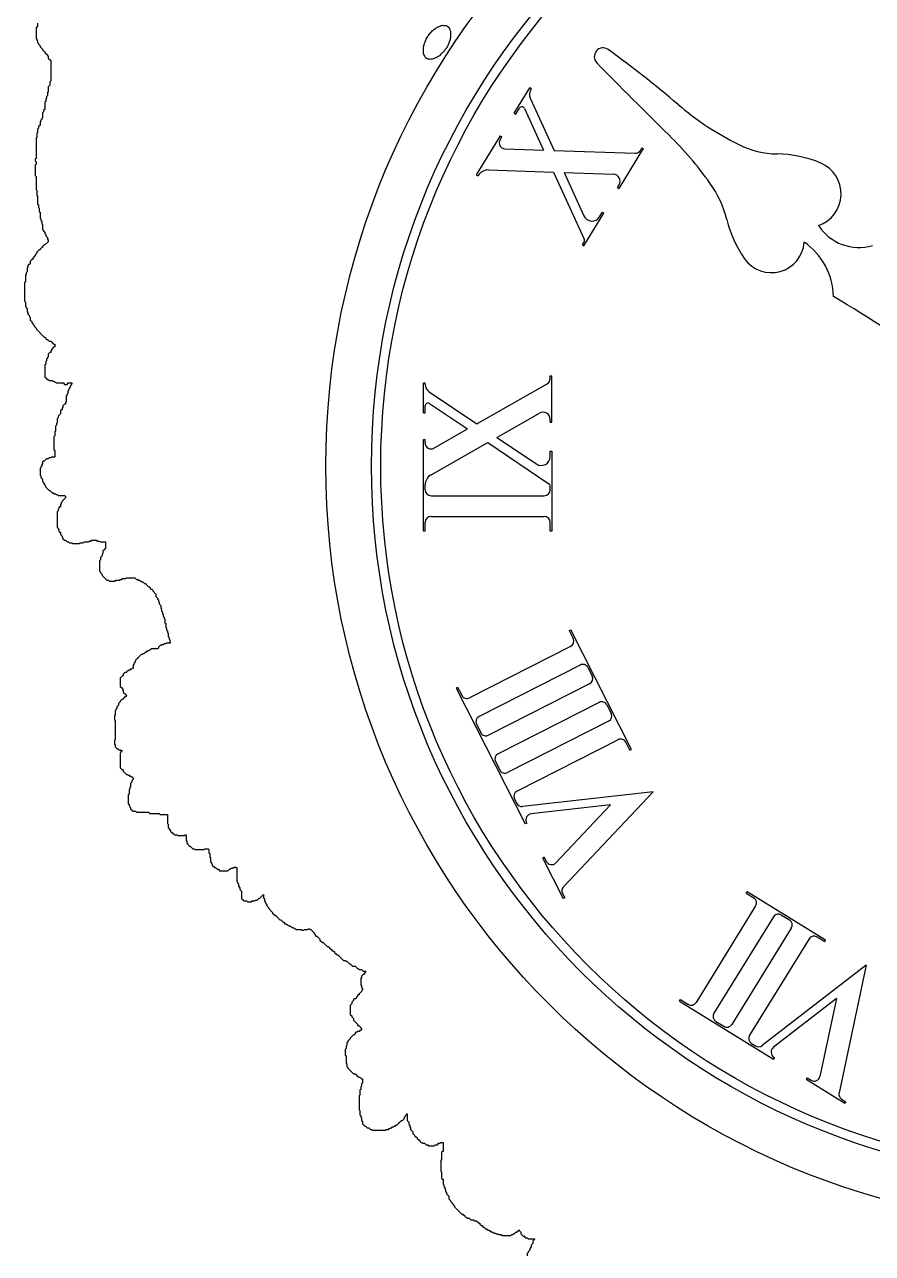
# Model space of a CAD drawing. Header units: millimetres. Extents: x 4238 to 14021, y -44 to 5418.
# Drawn here: x 4315 to 4678, y 4170 to 4697 of the extents above; entities that cross this region are included whole.
import ezdxf

# ---------------------------------------------------------------- set-up
doc = ezdxf.new("R2010")
doc.units = ezdxf.units.MM
doc.layers.add('cad-block.com', color=250, linetype='Continuous')

# ---------------------------------------------------------------- blocks, each defined once
blk = doc.blocks.new('street clock_side_cad-block.com')
at = {"color": 0}
for p, q in [((-246.71, 3539.08), (-240.03, 3549.96)), ((-239.38, 3549.56), (-240.03, 3549.96)), ((-239.64, 3549.15), (-239.38, 3549.56)), ((-239.86, 3545.59), (-229.63, 3523.16)), ((-246.71, 3539.08), (-246.06, 3538.69)), ((-246.06, 3538.69), (-244.48, 3541.27)), ((-242.28, 3541.13), (-234.15, 3523.31)), ((-262.95, 3512.63), (-252.63, 3529.45)), ((-252.8, 3527.72), (-251.98, 3529.05)), ((-252.63, 3529.45), (-251.98, 3529.05)), ((-250.73, 3523.87), (-234.15, 3523.31)), ((-229.63, 3523.16), (-194.87, 3521.98)), ((-201.77, 3506.85), (-191.97, 3522.81)), ((-192.63, 3523.19), (-191.98, 3524.24)), ((-192.63, 3523.19), (-192.62, 3523.2)), ((-191.98, 3524.24), (-191.34, 3523.84)), ((-191.97, 3522.81), (-191.34, 3523.84)), ((-262.95, 3512.63), (-262.31, 3512.23)), ((-262.31, 3512.23), (-262.22, 3512.37)), ((-257.74, 3514.77), (-229.83, 3513.83)), ((-229.83, 3513.83), (-216.7, 3485.04)), ((-225.31, 3513.68), (-204.22, 3512.97)), ((-225.31, 3513.68), (-216.83, 3495.07)), ((-202.41, 3507.25), (-201.74, 3508.35)), ((-202.41, 3507.25), (-201.77, 3506.85)), ((-216.86, 3482.27), (-208.27, 3496.26)), ((-210.14, 3494.66), (-208.92, 3496.65)), ((-208.92, 3496.65), (-208.27, 3496.26)), ((-217.51, 3482.67), (-216.77, 3483.87)), ((-217.51, 3482.67), (-216.86, 3482.27)), ((-231.31, 3425.28), (-231.31, 3426.52)), ((-231.31, 3426.52), (-230.55, 3426.52)), ((-230.55, 3425.3), (-230.55, 3426.52)), ((-285.71, 3410.53), (-285.71, 3423.29)), ((-284.95, 3423.29), (-285.71, 3423.29)), ((-284.95, 3422.8), (-284.95, 3423.29)), ((-262.82, 3405.89), (-232.59, 3423.09)), ((-231.31, 3425.28), (-231.31, 3425.3)), ((-230.55, 3406.58), (-230.55, 3425.3)), ((-283.28, 3419.66), (-262.82, 3405.89)), ((-284.95, 3410.53), (-284.95, 3413.56)), ((-283.01, 3414.6), (-266.75, 3403.66)), ((-285.71, 3410.53), (-284.95, 3410.53)), ((-254.18, 3400.08), (-235.84, 3410.51)), ((-231.31, 3406.58), (-231.31, 3407.87)), ((-231.31, 3406.58), (-230.55, 3406.58)), ((-281.17, 3395.46), (-266.75, 3403.66)), ((-254.18, 3400.08), (-237.22, 3388.66)), ((-285.71, 3359.78), (-285.71, 3399.22)), ((-285.71, 3399.22), (-284.95, 3399.22)), ((-284.95, 3397.66), (-284.95, 3399.22)), ((-282.4, 3384.04), (-258.11, 3397.85)), ((-258.11, 3397.85), (-231.86, 3380.18)), ((-231.31, 3391.81), (-231.31, 3394.14)), ((-231.31, 3394.14), (-230.55, 3394.14)), ((-230.55, 3394.14), (-230.55, 3359.78)), ((-284.95, 3379.48), (-284.95, 3379.64)), ((-284.95, 3377.58), (-284.95, 3379.48)), ((-231.31, 3377.58), (-231.31, 3379.14)), ((-282.42, 3375.05), (-233.84, 3375.05)), ((-284.95, 3359.78), (-284.95, 3363.58)), ((-282.42, 3366.11), (-233.84, 3366.11)), ((-231.31, 3359.78), (-231.31, 3363.58)), ((-284.95, 3359.78), (-285.71, 3359.78)), ((-230.55, 3359.78), (-231.31, 3359.78)), ((-223.17, 3317.17), (-222.5, 3317.52)), ((-223.17, 3317.17), (-221.45, 3313.79)), ((-196.4, 3266.22), (-222.5, 3317.52)), ((-222.56, 3310.39), (-265.86, 3288.35)), ((-218.5, 3302.41), (-261.81, 3280.38)), ((-215.1, 3301.3), (-213.3, 3297.77)), ((-271.66, 3292.5), (-270.99, 3292.85)), ((-271.66, 3292.5), (-242.05, 3234.3)), ((-270.99, 3292.85), (-269.27, 3289.46)), ((-214.41, 3294.37), (-257.72, 3272.34)), ((-210.35, 3286.39), (-253.66, 3264.36)), ((-206.95, 3285.28), (-205.15, 3281.75)), ((-262.91, 3276.98), (-261.12, 3273.44)), ((-206.26, 3278.35), (-249.57, 3256.32)), ((-202.2, 3270.37), (-245.51, 3248.34)), ((-197.08, 3265.88), (-198.8, 3269.26)), ((-197.08, 3265.88), (-196.4, 3266.22)), ((-254.77, 3260.96), (-252.97, 3257.42)), ((-187.11, 3247.96), (-243.15, 3241.73)), ((-187.11, 3247.96), (-225.58, 3207.29)), ((-246.62, 3244.94), (-245.68, 3243.1)), ((-205.4, 3242.39), (-239.42, 3238.61)), ((-205.4, 3242.39), (-228.89, 3217.56)), ((-241.38, 3234.64), (-242.05, 3234.3)), ((-241.47, 3234.82), (-241.38, 3234.64)), ((-233.91, 3219.97), (-234.59, 3219.63)), ((-234.59, 3219.63), (-225.73, 3202.22)), ((-233.91, 3219.97), (-232.99, 3218.15)), ((-147.24, 3204.52), (-146.84, 3205.17)), ((-113.16, 3184.38), (-146.84, 3205.17)), ((-226, 3204.41), (-225.06, 3202.56)), ((-225.06, 3202.56), (-225.73, 3202.22)), ((-147.24, 3204.52), (-144, 3202.53)), ((-143.18, 3199.05), (-168.7, 3157.7)), ((-132.09, 3195.17), (-128.71, 3193.08)), ((-135.57, 3194.35), (-161.09, 3153)), ((-127.89, 3189.6), (-153.41, 3148.26)), ((-120.27, 3184.9), (-145.8, 3143.56)), ((-113.56, 3183.73), (-116.79, 3185.73)), ((-113.56, 3183.73), (-113.16, 3184.38)), ((-95.72, 3173.61), (-140.34, 3139.14)), ((-95.72, 3173.61), (-107.42, 3118.87)), ((-175.82, 3158.23), (-175.42, 3158.87)), ((-175.82, 3158.23), (-135.54, 3133.37)), ((-175.42, 3158.87), (-172.19, 3156.88)), ((-108.45, 3159.34), (-135.53, 3138.42)), ((-108.45, 3159.34), (-115.59, 3125.91)), ((-160.27, 3149.52), (-156.89, 3147.44)), ((-144.97, 3140.08), (-143.22, 3138.99)), ((-135.14, 3134.01), (-135.54, 3133.37)), ((-135.31, 3134.11), (-135.14, 3134.01)), ((-121.13, 3125.36), (-121.53, 3124.72)), ((-121.53, 3124.72), (-104.91, 3114.46)), ((-121.13, 3125.36), (-119.4, 3124.29)), ((-106.28, 3116.19), (-104.51, 3115.1)), ((-104.51, 3115.1), (-104.91, 3114.46))]:
    blk.add_line(p, q, dxfattribs=at)
blk.add_lwpolyline([(-451.15, 3577.81), (-451.15, 3576.41), (-451.85, 3575.71), (-451.85, 3571.16), (-451.5, 3570.81), (-451.5, 3570.46), (-451.15, 3570.11), (-451.15, 3569.41), (-450.8, 3569.06), (-450.8, 3568.71), (-450.1, 3568.01), (-450.1, 3567.66), (-449.05, 3566.61), (-449.05, 3566.26), (-448.35, 3565.56), (-448, 3565.56), (-448, 3565.21), (-446.95, 3564.16), (-446.95, 3563.81), (-446.6, 3563.46), (-446.6, 3562.76), (-445.55, 3561.71), (-445.55, 3552.96), (-445.9, 3552.61), (-445.9, 3551.21), (-446.6, 3550.51), (-446.6, 3548.41), (-446.95, 3548.06), (-446.95, 3546.66), (-447.3, 3546.31), (-447.3, 3545.61), (-447.65, 3545.26), (-447.65, 3544.21), (-448, 3543.86), (-448, 3540.71), (-448.35, 3540.71), (-448.7, 3540.36), (-448.7, 3539.66), (-449.05, 3539.31), (-449.05, 3537.21), (-449.4, 3536.86), (-449.4, 3536.51), (-449.75, 3536.16), (-449.75, 3535.81), (-450.1, 3535.46), (-450.1, 3534.06), (-450.8, 3533.36), (-450.8, 3532.66), (-451.15, 3532.31), (-451.15, 3530.91), (-451.5, 3530.56), (-451.5, 3528.81), (-451.85, 3528.46), (-451.85, 3519.71), (-452.2, 3519.36), (-452.2, 3518.66), (-451.85, 3518.31), (-451.85, 3517.26), (-452.2, 3516.91), (-452.2, 3512.36), (-451.85, 3512.01), (-451.85, 3506.41), (-451.5, 3506.06), (-451.5, 3503.96), (-451.15, 3503.61), (-451.15, 3500.11), (-450.8, 3499.76), (-450.8, 3498.71), (-450.45, 3498.36), (-450.45, 3496.96), (-450.1, 3496.61), (-450.1, 3494.16), (-449.75, 3493.81), (-449.75, 3493.11), (-449.4, 3492.76), (-449.4, 3491.71), (-449.05, 3491.36), (-449.05, 3489.26), (-448.7, 3488.91), (-448.7, 3488.56), (-448.35, 3488.21), (-448, 3488.21), (-448, 3487.51), (-447.65, 3487.16), (-447.65, 3486.46), (-446.95, 3485.76), (-446.95, 3485.06), (-446.6, 3484.71), (-446.6, 3484.01), (-448, 3482.61), (-448.35, 3482.61), (-449.05, 3481.91), (-449.05, 3481.56), (-449.4, 3481.56), (-450.1, 3480.86), (-450.1, 3480.51), (-450.45, 3480.51), (-451.5, 3479.46), (-451.5, 3479.11), (-452.2, 3478.41), (-452.2, 3478.06), (-453.25, 3477.01), (-453.25, 3476.31), (-453.6, 3476.31), (-454.3, 3475.61), (-454.3, 3474.56), (-454.65, 3474.21), (-455, 3474.21), (-455.35, 3473.86), (-455.35, 3473.16), (-455.7, 3472.81), (-455.7, 3471.06), (-456.05, 3470.71), (-456.05, 3470.01), (-456.4, 3469.66), (-456.4, 3466.86), (-456.75, 3466.51), (-456.75, 3458.46), (-456.4, 3458.11), (-456.4, 3456.36), (-456.05, 3456.01), (-456.05, 3455.66), (-455.7, 3455.31), (-455.7, 3453.91), (-455.35, 3453.56), (-455.35, 3452.86), (-454.65, 3452.16), (-454.65, 3451.81), (-454.3, 3451.46), (-454.3, 3450.41), (-453.6, 3449.71), (-453.6, 3449.36), (-453.25, 3449.01), (-453.25, 3448.66), (-452.55, 3447.96), (-452.55, 3447.61), (-451.85, 3446.91), (-451.85, 3446.56), (-448.35, 3443.06), (-448, 3443.06), (-447.65, 3442.71), (-447.65, 3442.36), (-447.3, 3442.01), (-446.95, 3442.01), (-446.25, 3441.31), (-445.55, 3441.31), (-444.5, 3440.26), (-444.15, 3440.26), (-443.8, 3439.91), (-443.45, 3439.91), (-443.8, 3439.56), (-443.8, 3438.86), (-444.15, 3438.86), (-445.2, 3437.81), (-445.2, 3437.46), (-445.55, 3437.11), (-445.55, 3436.41), (-445.9, 3436.41), (-446.6, 3435.71), (-446.6, 3434.66), (-446.95, 3434.31), (-446.95, 3433.96), (-447.3, 3433.61), (-447.3, 3432.91), (-447.65, 3432.56), (-447.65, 3431.51), (-448, 3431.16), (-448, 3425.91), (-447.65, 3425.56), (-447.3, 3425.56), (-447.3, 3425.21), (-446.95, 3424.86), (-446.6, 3424.86), (-446.25, 3424.51), (-444.85, 3424.51), (-444.5, 3424.16), (-444.15, 3424.16), (-443.8, 3423.81), (-443.45, 3423.81), (-443.1, 3423.46), (-439.95, 3423.46), (-439.95, 3423.11), (-439.6, 3422.76), (-438.55, 3422.76), (-438.2, 3423.11), (-438.2, 3423.46), (-436.45, 3423.46), (-436.45, 3423.11), (-436.8, 3422.76), (-436.8, 3422.41), (-437.15, 3422.06), (-437.15, 3421.71), (-437.5, 3421.36), (-437.5, 3421.01), (-437.85, 3420.66), (-437.85, 3420.31), (-438.2, 3419.96), (-438.2, 3418.91), (-438.55, 3418.56), (-438.55, 3418.21), (-438.9, 3417.86), (-438.9, 3415.41), (-439.25, 3415.06), (-439.25, 3414.36), (-439.6, 3414.36), (-440.3, 3413.66), (-440.3, 3412.96), (-440.65, 3412.61), (-440.65, 3411.91), (-441, 3411.91), (-441.35, 3411.56), (-441.35, 3410.16), (-442.4, 3409.11), (-442.4, 3408.41), (-442.75, 3408.06), (-442.75, 3406.31), (-443.1, 3405.96), (-443.1, 3405.26), (-443.45, 3404.91), (-443.45, 3402.81), (-443.8, 3402.46), (-443.8, 3400.71), (-444.15, 3400.36), (-444.15, 3394.76), (-443.8, 3394.41), (-443.8, 3391.61), (-445.2, 3391.61), (-445.55, 3391.26), (-446.25, 3391.26), (-446.6, 3390.91), (-447.3, 3390.91), (-448.35, 3389.86), (-448.7, 3389.86), (-449.05, 3389.51), (-449.05, 3388.81), (-449.4, 3388.46), (-449.4, 3387.76), (-449.75, 3387.41), (-449.75, 3387.06), (-450.1, 3386.71), (-450.1, 3383.91), (-449.75, 3383.56), (-449.75, 3382.86), (-449.05, 3382.16), (-449.05, 3381.11), (-448.7, 3380.76), (-448.7, 3380.41), (-448, 3379.71), (-448, 3379.36), (-447.65, 3379.01), (-447.65, 3378.66), (-446.25, 3377.26), (-445.9, 3377.26), (-444.85, 3376.21), (-444.5, 3376.21), (-444.15, 3375.86), (-443.45, 3375.86), (-443.1, 3375.51), (-442.75, 3375.51), (-442.4, 3375.16), (-439.6, 3375.16), (-439.25, 3374.81), (-439.25, 3374.11), (-440.65, 3372.71), (-440.65, 3372.36), (-441, 3372.01), (-441, 3371.66), (-441.35, 3371.31), (-441.35, 3370.26), (-441.7, 3370.26), (-442.05, 3369.91), (-442.05, 3369.56), (-442.4, 3369.21), (-442.4, 3368.51), (-442.75, 3368.16), (-442.75, 3361.51), (-442.4, 3361.16), (-442.4, 3360.81), (-442.05, 3360.46), (-442.05, 3359.76), (-441.7, 3359.41), (-441.35, 3359.41), (-441.35, 3358.36), (-440.65, 3357.66), (-440.65, 3357.31), (-440.3, 3356.96), (-440.3, 3356.61), (-439.6, 3355.91), (-439.25, 3355.91), (-438.55, 3355.21), (-437.85, 3355.21), (-437.5, 3354.86), (-436.45, 3354.86), (-436.1, 3354.51), (-433.3, 3354.51), (-432.95, 3354.86), (-431.55, 3354.86), (-431.2, 3355.21), (-429.45, 3355.21), (-429.1, 3355.56), (-428.4, 3355.56), (-428.05, 3355.91), (-425.95, 3355.91), (-425.6, 3355.56), (-424.55, 3355.56), (-424.2, 3355.21), (-422.1, 3355.21), (-422.1, 3352.41), (-422.45, 3352.06), (-422.45, 3351.71), (-422.8, 3351.71), (-423.15, 3351.36), (-423.15, 3350.31), (-423.5, 3349.96), (-423.5, 3349.26), (-424.2, 3348.56), (-424.2, 3347.51), (-424.55, 3347.16), (-424.55, 3342.61), (-424.2, 3342.26), (-424.2, 3341.91), (-423.5, 3341.21), (-423.5, 3340.86), (-421.4, 3338.76), (-420.7, 3338.76), (-420.35, 3338.41), (-417.9, 3338.41), (-417.55, 3338.76), (-416.15, 3338.76), (-415.8, 3339.11), (-415.1, 3339.11), (-414.75, 3339.46), (-413.35, 3339.46), (-413, 3339.81), (-409.5, 3339.81), (-408.8, 3339.11), (-408.1, 3339.11), (-407.75, 3338.76), (-407.4, 3338.76), (-407.05, 3338.41), (-406.7, 3338.41), (-406.35, 3338.06), (-406, 3338.06), (-405.3, 3337.36), (-404.95, 3337.36), (-403.55, 3335.96), (-403.2, 3335.96), (-402.85, 3335.61), (-402.85, 3335.26), (-402.5, 3334.91), (-402.15, 3334.91), (-401.8, 3334.56), (-401.8, 3334.21), (-400.4, 3332.81), (-400.4, 3331.76), (-399.7, 3331.06), (-399.7, 3330.71), (-399.35, 3330.36), (-399.35, 3329.66), (-399, 3329.31), (-399, 3328.61), (-398.3, 3327.91), (-398.3, 3326.86), (-397.95, 3326.51), (-397.95, 3325.46), (-397.6, 3325.11), (-397.6, 3324.41), (-397.25, 3324.06), (-397.25, 3323.36), (-396.9, 3323.01), (-396.9, 3322.31), (-396.55, 3321.96), (-396.55, 3320.56), (-396.2, 3320.21), (-396.2, 3318.46), (-395.85, 3318.11), (-395.85, 3317.41), (-395.5, 3317.06), (-395.5, 3316.36), (-395.15, 3316.01), (-395.15, 3314.61), (-394.8, 3314.26), (-394.8, 3313.56), (-394.45, 3313.21), (-394.45, 3312.16), (-394.1, 3311.81), (-395.85, 3311.81), (-396.2, 3311.46), (-396.9, 3311.46), (-397.25, 3311.11), (-397.95, 3311.11), (-398.3, 3310.76), (-398.65, 3310.76), (-399.35, 3310.06), (-399.35, 3309.71), (-399.7, 3309.36), (-402.5, 3309.36), (-403.2, 3308.66), (-403.55, 3308.66), (-403.9, 3308.31), (-404.25, 3308.31), (-404.6, 3307.96), (-404.95, 3307.96), (-405.65, 3307.26), (-406, 3307.26), (-406.35, 3306.91), (-406.7, 3306.91), (-408.1, 3305.51), (-408.1, 3305.16), (-408.45, 3305.16), (-409.15, 3304.46), (-409.15, 3304.11), (-409.5, 3303.76), (-409.5, 3303.41), (-409.85, 3303.06), (-409.85, 3302.71), (-410.2, 3302.36), (-410.2, 3300.96), (-410.55, 3300.96), (-410.9, 3300.61), (-411.25, 3300.61), (-411.6, 3300.26), (-411.95, 3300.26), (-412.3, 3299.91), (-412.65, 3299.91), (-413, 3299.56), (-413, 3299.21), (-413.7, 3299.21), (-414.4, 3298.51), (-414.4, 3297.81), (-414.75, 3297.81), (-415.8, 3296.76), (-415.8, 3293.26), (-415.1, 3292.56), (-414.75, 3292.56), (-414.75, 3291.86), (-414.4, 3291.51), (-414.4, 3290.81), (-413.35, 3289.76), (-413.35, 3289.41), (-413, 3289.06), (-413.35, 3288.71), (-413.7, 3288.71), (-414.75, 3287.66), (-415.1, 3287.66), (-415.8, 3286.96), (-415.8, 3286.61), (-416.5, 3285.91), (-416.5, 3285.21), (-417.2, 3284.51), (-417.2, 3283.81), (-417.55, 3283.46), (-417.55, 3283.11), (-417.9, 3282.76), (-417.9, 3281.01), (-418.25, 3280.66), (-418.25, 3278.91), (-417.9, 3278.56), (-417.9, 3270.51), (-418.25, 3270.16), (-418.25, 3268.41), (-417.9, 3268.06), (-417.9, 3267.36), (-417.2, 3266.66), (-416.85, 3266.66), (-416.15, 3265.96), (-415.8, 3265.96), (-415.45, 3265.61), (-414.75, 3265.61), (-415.1, 3265.61), (-415.45, 3265.26), (-415.45, 3264.91), (-415.8, 3264.56), (-415.8, 3258.26), (-415.1, 3257.56), (-414.75, 3257.56), (-414.4, 3257.21), (-414.4, 3256.86), (-413, 3255.46), (-412.65, 3255.46), (-412.3, 3255.11), (-411.95, 3255.11), (-411.6, 3254.76), (-411.25, 3254.76), (-410.9, 3254.41), (-410.55, 3254.41), (-410.2, 3254.06), (-410.2, 3253.36), (-410.55, 3253.01), (-410.55, 3252.66), (-410.9, 3252.31), (-410.9, 3251.96), (-411.25, 3251.61), (-411.25, 3250.21), (-411.6, 3249.86), (-411.6, 3249.16), (-411.95, 3248.81), (-411.95, 3247.06), (-412.3, 3246.71), (-412.3, 3242.86), (-411.95, 3242.51), (-411.95, 3242.16), (-411.6, 3241.81), (-411.6, 3241.46), (-411.25, 3241.11), (-411.25, 3240.76), (-410.2, 3239.71), (-409.15, 3239.71), (-408.8, 3239.36), (-403.55, 3239.36), (-402.85, 3238.66), (-399, 3238.66), (-398.65, 3238.31), (-395.5, 3238.31), (-395.5, 3234.46), (-395.15, 3234.11), (-395.15, 3232.71), (-394.8, 3232.36), (-394.8, 3232.01), (-394.1, 3231.31), (-394.1, 3230.96), (-393.75, 3230.61), (-393.4, 3230.61), (-392.35, 3229.56), (-391.3, 3229.56), (-390.95, 3229.21), (-388.15, 3229.21), (-387.8, 3229.56), (-387.45, 3229.56), (-387.45, 3227.11), (-387.1, 3226.76), (-387.1, 3226.06), (-386.75, 3225.71), (-386.75, 3225.36), (-386.05, 3224.66), (-385.7, 3224.66), (-384.65, 3223.61), (-383.95, 3223.61), (-383.6, 3223.26), (-379.75, 3223.26), (-379.4, 3223.61), (-378, 3223.61), (-377.65, 3223.26), (-377.65, 3221.86), (-377.3, 3221.51), (-377.3, 3220.11), (-376.95, 3219.76), (-376.95, 3218.01), (-376.6, 3217.66), (-376.6, 3217.31), (-376.25, 3216.96), (-376.25, 3216.61), (-375.2, 3215.56), (-374.85, 3215.56), (-374.15, 3214.86), (-373.45, 3214.86), (-373.45, 3214.51), (-373.1, 3214.16), (-369.6, 3214.16), (-368.9, 3214.86), (-368.55, 3214.86), (-368.2, 3215.21), (-367.5, 3215.21), (-367.15, 3215.56), (-366.8, 3215.56), (-366.45, 3215.91), (-366.1, 3215.56), (-365.75, 3215.56), (-365.75, 3209.61), (-365.4, 3209.26), (-365.4, 3208.91), (-365.05, 3208.56), (-365.05, 3207.51), (-364.35, 3206.81), (-364.35, 3206.11), (-363.65, 3205.41), (-363.65, 3202.26), (-362.6, 3201.21), (-361.55, 3201.21), (-361.2, 3200.86), (-359.45, 3200.86), (-359.1, 3201.21), (-358.05, 3201.21), (-357.7, 3201.56), (-357, 3201.56), (-356.3, 3202.26), (-355.95, 3202.26), (-354.2, 3204.01), (-354.2, 3202.61), (-353.85, 3202.26), (-353.85, 3201.21), (-353.5, 3200.86), (-353.5, 3200.51), (-353.15, 3200.16), (-353.15, 3199.81), (-352.8, 3199.46), (-352.8, 3199.11), (-352.1, 3198.41), (-352.1, 3198.06), (-350.35, 3196.31), (-350.35, 3195.96), (-349.3, 3194.91), (-348.95, 3194.91), (-347.2, 3193.16), (-346.85, 3193.16), (-345.8, 3192.11), (-345.45, 3192.11), (-345.45, 3191.76), (-345.1, 3191.41), (-344.75, 3191.41), (-344.4, 3191.06), (-344.05, 3191.06), (-343.7, 3190.71), (-343.35, 3190.71), (-343, 3190.36), (-342.65, 3190.36), (-342.3, 3190.01), (-341.95, 3190.01), (-341.6, 3189.66), (-341.25, 3189.66), (-340.9, 3189.31), (-340.55, 3189.31), (-340.2, 3188.96), (-338.1, 3188.96), (-337.75, 3188.61), (-337.05, 3188.61), (-336.7, 3188.96), (-335.3, 3188.96), (-334.95, 3189.31), (-334.6, 3189.31), (-334.25, 3188.96), (-333.9, 3188.96), (-332.5, 3187.56), (-332.5, 3187.21), (-332.15, 3186.86), (-332.15, 3186.51), (-331.8, 3186.16), (-331.45, 3186.16), (-330.05, 3184.76), (-330.05, 3184.41), (-329, 3183.36), (-328.65, 3183.36), (-326.9, 3181.61), (-326.55, 3181.61), (-325.5, 3180.56), (-325.15, 3180.56), (-325.15, 3180.21), (-324.8, 3179.86), (-324.45, 3179.86), (-324.1, 3179.51), (-323.75, 3179.51), (-323.75, 3179.16), (-322.7, 3178.11), (-322.35, 3178.11), (-319.9, 3175.66), (-319.2, 3175.66), (-318.85, 3175.31), (-318.5, 3175.31), (-317.45, 3174.26), (-317.1, 3174.26), (-316.05, 3173.21), (-315, 3173.21), (-313.95, 3172.16), (-313.6, 3172.16), (-313.25, 3171.81), (-312.2, 3171.81), (-311.5, 3171.11), (-310.45, 3171.11), (-310.45, 3170.76), (-311.15, 3170.06), (-311.15, 3169.71), (-311.5, 3169.71), (-312.2, 3169.01), (-312.2, 3168.31), (-312.55, 3167.96), (-312.55, 3165.16), (-312.2, 3164.81), (-312.2, 3164.11), (-311.85, 3163.76), (-311.85, 3163.06), (-312.2, 3162.71), (-312.2, 3162.36), (-313.25, 3161.31), (-313.25, 3160.96), (-313.6, 3160.96), (-314.3, 3160.26), (-314.3, 3159.91), (-314.65, 3159.56), (-314.65, 3159.21), (-315.35, 3159.21), (-315.7, 3158.86), (-315.7, 3158.51), (-316.4, 3157.81), (-316.4, 3157.11), (-317.1, 3156.41), (-317.1, 3152.56), (-316.4, 3151.86), (-316.4, 3151.51), (-315.7, 3150.81), (-315.7, 3150.11), (-313.95, 3148.36), (-313.95, 3148.01), (-313.6, 3147.66), (-313.25, 3147.66), (-312.55, 3146.96), (-312.55, 3146.61), (-312.2, 3146.26), (-312.2, 3145.91), (-312.55, 3145.56), (-312.9, 3145.56), (-313.25, 3145.21), (-313.95, 3145.21), (-314.3, 3144.86), (-314.65, 3144.86), (-315, 3144.51), (-315, 3144.16), (-315.35, 3143.81), (-315.7, 3143.81), (-317.1, 3142.41), (-317.1, 3142.06), (-318.15, 3141.01), (-318.15, 3140.66), (-318.5, 3140.31), (-318.5, 3139.26), (-318.85, 3138.91), (-318.85, 3137.86), (-319.2, 3137.51), (-319.2, 3135.06), (-318.85, 3134.71), (-318.85, 3131.56), (-318.5, 3131.21), (-318.5, 3130.16), (-318.15, 3129.81), (-318.15, 3129.46), (-315.7, 3127.01), (-315, 3127.01), (-313.95, 3125.96), (-313.6, 3125.96), (-313.25, 3125.61), (-312.9, 3125.61), (-312.2, 3124.91), (-311.85, 3124.91), (-311.85, 3123.16), (-312.2, 3122.81), (-312.2, 3121.76), (-312.55, 3121.41), (-312.55, 3120.36), (-312.9, 3120.01), (-312.9, 3117.91), (-313.25, 3117.56), (-313.25, 3111.61), (-312.9, 3111.26), (-312.9, 3109.51), (-312.55, 3109.16), (-312.55, 3108.46), (-312.2, 3108.11), (-312.2, 3107.06), (-311.85, 3106.71), (-311.85, 3105.66), (-310.8, 3104.61), (-310.45, 3104.61), (-309.75, 3103.91), (-309.05, 3103.91), (-308.35, 3103.21), (-308, 3103.21), (-307.65, 3102.86), (-302.05, 3102.86), (-301.7, 3103.21), (-300.65, 3103.21), (-300.3, 3103.56), (-299.95, 3103.56), (-299.6, 3103.91), (-299.25, 3103.91), (-298.9, 3104.26), (-298.55, 3104.26), (-298.2, 3104.61), (-297.85, 3104.61), (-297.5, 3104.96), (-297.15, 3104.96), (-296.1, 3106.01), (-296.1, 3106.36), (-295.75, 3106.36), (-295.05, 3107.06), (-294.7, 3107.06), (-294, 3107.76), (-294, 3108.11), (-293.65, 3108.46), (-293.65, 3108.81), (-292.95, 3109.51), (-292.95, 3109.86), (-292.6, 3109.86), (-292.6, 3107.06), (-291.9, 3106.36), (-291.9, 3105.31), (-291.55, 3104.96), (-291.55, 3104.26), (-291.2, 3103.91), (-291.2, 3103.21), (-290.15, 3102.16), (-290.15, 3101.46), (-289.45, 3100.76), (-289.45, 3100.41), (-289.1, 3100.06), (-288.75, 3100.06), (-288.4, 3099.71), (-288.4, 3099.36), (-287.7, 3098.66), (-287.35, 3098.66), (-287.35, 3098.31), (-286.65, 3097.61), (-286.3, 3097.61), (-285.95, 3097.26), (-285.25, 3097.26), (-284.55, 3096.56), (-283.85, 3096.56), (-283.5, 3096.21), (-281.05, 3096.21), (-280.7, 3096.56), (-279.65, 3096.56), (-279.3, 3096.91), (-279.3, 3097.26), (-278.6, 3097.26), (-278.25, 3097.61), (-277.2, 3097.61), (-277.2, 3093.76), (-277.55, 3093.76), (-277.9, 3093.41), (-277.9, 3090.26), (-278.25, 3089.91), (-278.25, 3085.36), (-277.9, 3085.01), (-277.9, 3082.21), (-277.55, 3081.86), (-277.2, 3081.86), (-277.2, 3079.76), (-276.85, 3079.41), (-276.85, 3078.71), (-276.5, 3078.36), (-276.5, 3077.66), (-276.15, 3077.31), (-276.15, 3076.61), (-275.8, 3076.26), (-275.8, 3075.56), (-274.75, 3074.51), (-274.75, 3073.46), (-274.05, 3072.76), (-274.05, 3072.41), (-273.35, 3071.71), (-273.35, 3071.36), (-272.3, 3070.31), (-272.3, 3069.96), (-269.15, 3066.81), (-268.8, 3066.81), (-268.45, 3066.46), (-268.1, 3066.46), (-268.1, 3066.11), (-267.4, 3065.41), (-267.05, 3065.41), (-266.7, 3065.06), (-266, 3065.06), (-265.3, 3064.36), (-264.25, 3064.36), (-263.9, 3064.01), (-262.85, 3064.01), (-261.8, 3062.96), (-261.45, 3062.96), (-261.45, 3062.61), (-260.75, 3061.91), (-260.4, 3061.91), (-260.4, 3061.56), (-260.05, 3061.21), (-259.7, 3061.21), (-259, 3060.51), (-258.65, 3060.51), (-258.3, 3060.16), (-257.95, 3060.16), (-257.6, 3059.81), (-257.25, 3059.81), (-256.9, 3059.46), (-256.55, 3059.46), (-256.2, 3059.11), (-255.85, 3059.11), (-255.5, 3058.76), (-254.8, 3058.76), (-254.45, 3058.41), (-253.75, 3058.41), (-253.4, 3058.06), (-252.35, 3058.06), (-252, 3057.71), (-248.15, 3057.71), (-247.8, 3058.06), (-247.45, 3058.06), (-247.1, 3058.41), (-246.75, 3058.41), (-246.05, 3059.11), (-245.7, 3059.11), (-244.65, 3060.16), (-244.65, 3059.81), (-243.95, 3059.11), (-243.95, 3058.41), (-242.9, 3057.36), (-242.2, 3057.36), (-242.2, 3057.01), (-241.85, 3056.66), (-241.15, 3056.66), (-240.8, 3056.31), (-238, 3056.31), (-238, 3055.96), (-238.7, 3055.26), (-238.7, 3054.21), (-239.4, 3053.51), (-239.4, 3052.81), (-240.1, 3052.11), (-240.1, 3051.41), (-240.8, 3050.71), (-240.8, 3050.36), (-241.15, 3050.01), (-241.15, 3048.96)], dxfattribs=at)
blk.add_lwpolyline([(-451.15, 3577.81), (-451.15, 3576.41), (-451.85, 3575.71), (-451.85, 3571.16), (-451.5, 3570.81), (-451.5, 3570.46), (-451.15, 3570.11), (-451.15, 3569.41), (-450.8, 3569.06), (-450.8, 3568.71), (-450.1, 3568.01), (-450.1, 3567.66), (-449.05, 3566.61), (-449.05, 3566.26), (-448.35, 3565.56), (-448, 3565.56), (-448, 3565.21), (-446.95, 3564.16), (-446.95, 3563.81), (-446.6, 3563.46), (-446.6, 3562.76), (-445.55, 3561.71), (-445.55, 3552.96), (-445.9, 3552.61), (-445.9, 3551.21), (-446.6, 3550.51), (-446.6, 3548.41), (-446.95, 3548.06), (-446.95, 3546.66), (-447.3, 3546.31), (-447.3, 3545.61), (-447.65, 3545.26), (-447.65, 3544.21), (-448, 3543.86), (-448, 3540.71), (-448.35, 3540.71), (-448.7, 3540.36), (-448.7, 3539.66), (-449.05, 3539.31), (-449.05, 3537.21), (-449.4, 3536.86), (-449.4, 3536.51), (-449.75, 3536.16), (-449.75, 3535.81), (-450.1, 3535.46), (-450.1, 3534.06), (-450.8, 3533.36), (-450.8, 3532.66), (-451.15, 3532.31), (-451.15, 3530.91), (-451.5, 3530.56), (-451.5, 3528.81), (-451.85, 3528.46), (-451.85, 3519.71), (-452.2, 3519.36), (-452.2, 3518.66), (-451.85, 3518.31), (-451.85, 3517.26), (-452.2, 3516.91), (-452.2, 3512.36), (-451.85, 3512.01), (-451.85, 3506.41), (-451.5, 3506.06), (-451.5, 3503.96), (-451.15, 3503.61), (-451.15, 3500.11), (-450.8, 3499.76), (-450.8, 3498.71), (-450.45, 3498.36), (-450.45, 3496.96), (-450.1, 3496.61), (-450.1, 3494.16), (-449.75, 3493.81), (-449.75, 3493.11), (-449.4, 3492.76), (-449.4, 3491.71), (-449.05, 3491.36), (-449.05, 3489.26), (-448.7, 3488.91), (-448.7, 3488.56), (-448.35, 3488.21), (-448, 3488.21), (-448, 3487.51), (-447.65, 3487.16), (-447.65, 3486.46), (-446.95, 3485.76), (-446.95, 3485.06), (-446.6, 3484.71), (-446.6, 3484.01), (-448, 3482.61), (-448.35, 3482.61), (-449.05, 3481.91), (-449.05, 3481.56), (-449.4, 3481.56), (-450.1, 3480.86), (-450.1, 3480.51), (-450.45, 3480.51), (-451.5, 3479.46), (-451.5, 3479.11), (-452.2, 3478.41), (-452.2, 3478.06), (-453.25, 3477.01), (-453.25, 3476.31), (-453.6, 3476.31), (-454.3, 3475.61), (-454.3, 3474.56), (-454.65, 3474.21), (-455, 3474.21), (-455.35, 3473.86), (-455.35, 3473.16), (-455.7, 3472.81), (-455.7, 3471.06), (-456.05, 3470.71), (-456.05, 3470.01), (-456.4, 3469.66), (-456.4, 3466.86), (-456.75, 3466.51), (-456.75, 3458.46), (-456.4, 3458.11), (-456.4, 3456.36), (-456.05, 3456.01), (-456.05, 3455.66), (-455.7, 3455.31), (-455.7, 3453.91), (-455.35, 3453.56), (-455.35, 3452.86), (-454.65, 3452.16), (-454.65, 3451.81), (-454.3, 3451.46), (-454.3, 3450.41), (-453.6, 3449.71), (-453.6, 3449.36), (-453.25, 3449.01), (-453.25, 3448.66), (-452.55, 3447.96), (-452.55, 3447.61), (-451.85, 3446.91), (-451.85, 3446.56), (-448.35, 3443.06), (-448, 3443.06), (-447.65, 3442.71), (-447.65, 3442.36), (-447.3, 3442.01), (-446.95, 3442.01), (-446.25, 3441.31), (-445.55, 3441.31), (-444.5, 3440.26), (-444.15, 3440.26), (-443.8, 3439.91), (-443.45, 3439.91), (-443.8, 3439.56), (-443.8, 3438.86), (-444.15, 3438.86), (-445.2, 3437.81), (-445.2, 3437.46), (-445.55, 3437.11), (-445.55, 3436.41), (-445.9, 3436.41), (-446.6, 3435.71), (-446.6, 3434.66), (-446.95, 3434.31), (-446.95, 3433.96), (-447.3, 3433.61), (-447.3, 3432.91), (-447.65, 3432.56), (-447.65, 3431.51), (-448, 3431.16), (-448, 3425.91), (-447.65, 3425.56), (-447.3, 3425.56), (-447.3, 3425.21), (-446.95, 3424.86), (-446.6, 3424.86), (-446.25, 3424.51), (-444.85, 3424.51), (-444.5, 3424.16), (-444.15, 3424.16), (-443.8, 3423.81), (-443.45, 3423.81), (-443.1, 3423.46), (-439.95, 3423.46), (-439.95, 3423.11), (-439.6, 3422.76), (-438.55, 3422.76), (-438.2, 3423.11), (-438.2, 3423.46), (-436.45, 3423.46), (-436.45, 3423.11), (-436.8, 3422.76), (-436.8, 3422.41), (-437.15, 3422.06), (-437.15, 3421.71), (-437.5, 3421.36), (-437.5, 3421.01), (-437.85, 3420.66), (-437.85, 3420.31), (-438.2, 3419.96), (-438.2, 3418.91), (-438.55, 3418.56), (-438.55, 3418.21), (-438.9, 3417.86), (-438.9, 3415.41), (-439.25, 3415.06), (-439.25, 3414.36), (-439.6, 3414.36), (-440.3, 3413.66), (-440.3, 3412.96), (-440.65, 3412.61), (-440.65, 3411.91), (-441, 3411.91), (-441.35, 3411.56), (-441.35, 3410.16), (-442.4, 3409.11), (-442.4, 3408.41), (-442.75, 3408.06), (-442.75, 3406.31), (-443.1, 3405.96), (-443.1, 3405.26), (-443.45, 3404.91), (-443.45, 3402.81), (-443.8, 3402.46), (-443.8, 3400.71), (-444.15, 3400.36), (-444.15, 3394.76), (-443.8, 3394.41), (-443.8, 3391.61), (-445.2, 3391.61), (-445.55, 3391.26), (-446.25, 3391.26), (-446.6, 3390.91), (-447.3, 3390.91), (-448.35, 3389.86), (-448.7, 3389.86), (-449.05, 3389.51), (-449.05, 3388.81), (-449.4, 3388.46), (-449.4, 3387.76), (-449.75, 3387.41), (-449.75, 3387.06), (-450.1, 3386.71), (-450.1, 3383.91), (-449.75, 3383.56), (-449.75, 3382.86), (-449.05, 3382.16), (-449.05, 3381.11), (-448.7, 3380.76), (-448.7, 3380.41), (-448, 3379.71), (-448, 3379.36), (-447.65, 3379.01), (-447.65, 3378.66), (-446.25, 3377.26), (-445.9, 3377.26), (-444.85, 3376.21), (-444.5, 3376.21), (-444.15, 3375.86), (-443.45, 3375.86), (-443.1, 3375.51), (-442.75, 3375.51), (-442.4, 3375.16), (-439.6, 3375.16), (-439.25, 3374.81), (-439.25, 3374.11), (-440.65, 3372.71), (-440.65, 3372.36), (-441, 3372.01), (-441, 3371.66), (-441.35, 3371.31), (-441.35, 3370.26), (-441.7, 3370.26), (-442.05, 3369.91), (-442.05, 3369.56), (-442.4, 3369.21), (-442.4, 3368.51), (-442.75, 3368.16), (-442.75, 3361.51), (-442.4, 3361.16), (-442.4, 3360.81), (-442.05, 3360.46), (-442.05, 3359.76), (-441.7, 3359.41), (-441.35, 3359.41), (-441.35, 3358.36), (-440.65, 3357.66), (-440.65, 3357.31), (-440.3, 3356.96), (-440.3, 3356.61), (-439.6, 3355.91), (-439.25, 3355.91), (-438.55, 3355.21), (-437.85, 3355.21), (-437.5, 3354.86), (-436.45, 3354.86), (-436.1, 3354.51), (-433.3, 3354.51), (-432.95, 3354.86), (-431.55, 3354.86), (-431.2, 3355.21), (-429.45, 3355.21), (-429.1, 3355.56), (-428.4, 3355.56), (-428.05, 3355.91), (-425.95, 3355.91), (-425.6, 3355.56), (-424.55, 3355.56), (-424.2, 3355.21), (-422.1, 3355.21), (-422.1, 3352.41), (-422.45, 3352.06), (-422.45, 3351.71), (-422.8, 3351.71), (-423.15, 3351.36), (-423.15, 3350.31), (-423.5, 3349.96), (-423.5, 3349.26), (-424.2, 3348.56), (-424.2, 3347.51), (-424.55, 3347.16), (-424.55, 3342.61), (-424.2, 3342.26), (-424.2, 3341.91), (-423.5, 3341.21), (-423.5, 3340.86), (-421.4, 3338.76), (-420.7, 3338.76), (-420.35, 3338.41), (-417.9, 3338.41), (-417.55, 3338.76), (-416.15, 3338.76), (-415.8, 3339.11), (-415.1, 3339.11), (-414.75, 3339.46), (-413.35, 3339.46), (-413, 3339.81), (-409.5, 3339.81), (-408.8, 3339.11), (-408.1, 3339.11), (-407.75, 3338.76), (-407.4, 3338.76), (-407.05, 3338.41), (-406.7, 3338.41), (-406.35, 3338.06), (-406, 3338.06), (-405.3, 3337.36), (-404.95, 3337.36), (-403.55, 3335.96), (-403.2, 3335.96), (-402.85, 3335.61), (-402.85, 3335.26), (-402.5, 3334.91), (-402.15, 3334.91), (-401.8, 3334.56), (-401.8, 3334.21), (-400.4, 3332.81), (-400.4, 3331.76), (-399.7, 3331.06), (-399.7, 3330.71), (-399.35, 3330.36), (-399.35, 3329.66), (-399, 3329.31), (-399, 3328.61), (-398.3, 3327.91), (-398.3, 3326.86), (-397.95, 3326.51), (-397.95, 3325.46), (-397.6, 3325.11), (-397.6, 3324.41), (-397.25, 3324.06), (-397.25, 3323.36), (-396.9, 3323.01), (-396.9, 3322.31), (-396.55, 3321.96), (-396.55, 3320.56), (-396.2, 3320.21), (-396.2, 3318.46), (-395.85, 3318.11), (-395.85, 3317.41), (-395.5, 3317.06), (-395.5, 3316.36), (-395.15, 3316.01), (-395.15, 3314.61), (-394.8, 3314.26), (-394.8, 3313.56), (-394.45, 3313.21), (-394.45, 3312.16), (-394.1, 3311.81), (-395.85, 3311.81), (-396.2, 3311.46), (-396.9, 3311.46), (-397.25, 3311.11), (-397.95, 3311.11), (-398.3, 3310.76), (-398.65, 3310.76), (-399.35, 3310.06), (-399.35, 3309.71), (-399.7, 3309.36), (-402.5, 3309.36), (-403.2, 3308.66), (-403.55, 3308.66), (-403.9, 3308.31), (-404.25, 3308.31), (-404.6, 3307.96), (-404.95, 3307.96), (-405.65, 3307.26), (-406, 3307.26), (-406.35, 3306.91), (-406.7, 3306.91), (-408.1, 3305.51), (-408.1, 3305.16), (-408.45, 3305.16), (-409.15, 3304.46), (-409.15, 3304.11), (-409.5, 3303.76), (-409.5, 3303.41), (-409.85, 3303.06), (-409.85, 3302.71), (-410.2, 3302.36), (-410.2, 3300.96), (-410.55, 3300.96), (-410.9, 3300.61), (-411.25, 3300.61), (-411.6, 3300.26), (-411.95, 3300.26), (-412.3, 3299.91), (-412.65, 3299.91), (-413, 3299.56), (-413, 3299.21), (-413.7, 3299.21), (-414.4, 3298.51), (-414.4, 3297.81), (-414.75, 3297.81), (-415.8, 3296.76), (-415.8, 3293.26), (-415.1, 3292.56), (-414.75, 3292.56), (-414.75, 3291.86), (-414.4, 3291.51), (-414.4, 3290.81), (-413.35, 3289.76), (-413.35, 3289.41), (-413, 3289.06), (-413.35, 3288.71), (-413.7, 3288.71), (-414.75, 3287.66), (-415.1, 3287.66), (-415.8, 3286.96), (-415.8, 3286.61), (-416.5, 3285.91), (-416.5, 3285.21), (-417.2, 3284.51), (-417.2, 3283.81), (-417.55, 3283.46), (-417.55, 3283.11), (-417.9, 3282.76), (-417.9, 3281.01), (-418.25, 3280.66), (-418.25, 3278.91), (-417.9, 3278.56), (-417.9, 3270.51), (-418.25, 3270.16), (-418.25, 3268.41), (-417.9, 3268.06), (-417.9, 3267.36), (-417.2, 3266.66), (-416.85, 3266.66), (-416.15, 3265.96), (-415.8, 3265.96), (-415.45, 3265.61), (-414.75, 3265.61), (-415.1, 3265.61), (-415.45, 3265.26), (-415.45, 3264.91), (-415.8, 3264.56), (-415.8, 3258.26), (-415.1, 3257.56), (-414.75, 3257.56), (-414.4, 3257.21), (-414.4, 3256.86), (-413, 3255.46), (-412.65, 3255.46), (-412.3, 3255.11), (-411.95, 3255.11), (-411.6, 3254.76), (-411.25, 3254.76), (-410.9, 3254.41), (-410.55, 3254.41), (-410.2, 3254.06), (-410.2, 3253.36), (-410.55, 3253.01), (-410.55, 3252.66), (-410.9, 3252.31), (-410.9, 3251.96), (-411.25, 3251.61), (-411.25, 3250.21), (-411.6, 3249.86), (-411.6, 3249.16), (-411.95, 3248.81), (-411.95, 3247.06), (-412.3, 3246.71), (-412.3, 3242.86), (-411.95, 3242.51), (-411.95, 3242.16), (-411.6, 3241.81), (-411.6, 3241.46), (-411.25, 3241.11), (-411.25, 3240.76), (-410.2, 3239.71), (-409.15, 3239.71), (-408.8, 3239.36), (-403.55, 3239.36), (-402.85, 3238.66), (-399, 3238.66), (-398.65, 3238.31), (-395.5, 3238.31), (-395.5, 3234.46), (-395.15, 3234.11), (-395.15, 3232.71), (-394.8, 3232.36), (-394.8, 3232.01), (-394.1, 3231.31), (-394.1, 3230.96), (-393.75, 3230.61), (-393.4, 3230.61), (-392.35, 3229.56), (-391.3, 3229.56), (-390.95, 3229.21), (-388.15, 3229.21), (-387.8, 3229.56), (-387.45, 3229.56), (-387.45, 3227.11), (-387.1, 3226.76), (-387.1, 3226.06), (-386.75, 3225.71), (-386.75, 3225.36), (-386.05, 3224.66), (-385.7, 3224.66), (-384.65, 3223.61), (-383.95, 3223.61), (-383.6, 3223.26), (-379.75, 3223.26), (-379.4, 3223.61), (-378, 3223.61), (-377.65, 3223.26), (-377.65, 3221.86), (-377.3, 3221.51), (-377.3, 3220.11), (-376.95, 3219.76), (-376.95, 3218.01), (-376.6, 3217.66), (-376.6, 3217.31), (-376.25, 3216.96), (-376.25, 3216.61), (-375.2, 3215.56), (-374.85, 3215.56), (-374.15, 3214.86), (-373.45, 3214.86), (-373.45, 3214.51), (-373.1, 3214.16), (-369.6, 3214.16), (-368.9, 3214.86), (-368.55, 3214.86), (-368.2, 3215.21), (-367.5, 3215.21), (-367.15, 3215.56), (-366.8, 3215.56), (-366.45, 3215.91), (-366.1, 3215.56), (-365.75, 3215.56), (-365.75, 3209.61), (-365.4, 3209.26), (-365.4, 3208.91), (-365.05, 3208.56), (-365.05, 3207.51), (-364.35, 3206.81), (-364.35, 3206.11), (-363.65, 3205.41), (-363.65, 3202.26), (-362.6, 3201.21), (-361.55, 3201.21), (-361.2, 3200.86), (-359.45, 3200.86), (-359.1, 3201.21), (-358.05, 3201.21), (-357.7, 3201.56), (-357, 3201.56), (-356.3, 3202.26), (-355.95, 3202.26), (-354.2, 3204.01), (-354.2, 3202.61), (-353.85, 3202.26), (-353.85, 3201.21), (-353.5, 3200.86), (-353.5, 3200.51), (-353.15, 3200.16), (-353.15, 3199.81), (-352.8, 3199.46), (-352.8, 3199.11), (-352.1, 3198.41), (-352.1, 3198.06), (-350.35, 3196.31), (-350.35, 3195.96), (-349.3, 3194.91), (-348.95, 3194.91), (-347.2, 3193.16), (-346.85, 3193.16), (-345.8, 3192.11), (-345.45, 3192.11), (-345.45, 3191.76), (-345.1, 3191.41), (-344.75, 3191.41), (-344.4, 3191.06), (-344.05, 3191.06), (-343.7, 3190.71), (-343.35, 3190.71), (-343, 3190.36), (-342.65, 3190.36), (-342.3, 3190.01), (-341.95, 3190.01), (-341.6, 3189.66), (-341.25, 3189.66), (-340.9, 3189.31), (-340.55, 3189.31), (-340.2, 3188.96), (-338.1, 3188.96), (-337.75, 3188.61), (-337.05, 3188.61), (-336.7, 3188.96), (-335.3, 3188.96), (-334.95, 3189.31), (-334.6, 3189.31), (-334.25, 3188.96), (-333.9, 3188.96), (-332.5, 3187.56), (-332.5, 3187.21), (-332.15, 3186.86), (-332.15, 3186.51), (-331.8, 3186.16), (-331.45, 3186.16), (-330.05, 3184.76), (-330.05, 3184.41), (-329, 3183.36), (-328.65, 3183.36), (-326.9, 3181.61), (-326.55, 3181.61), (-325.5, 3180.56), (-325.15, 3180.56), (-325.15, 3180.21), (-324.8, 3179.86), (-324.45, 3179.86), (-324.1, 3179.51), (-323.75, 3179.51), (-323.75, 3179.16), (-322.7, 3178.11), (-322.35, 3178.11), (-319.9, 3175.66), (-319.2, 3175.66), (-318.85, 3175.31), (-318.5, 3175.31), (-317.45, 3174.26), (-317.1, 3174.26), (-316.05, 3173.21), (-315, 3173.21), (-313.95, 3172.16), (-313.6, 3172.16), (-313.25, 3171.81), (-312.2, 3171.81), (-311.5, 3171.11), (-310.45, 3171.11), (-310.45, 3170.76), (-311.15, 3170.06), (-311.15, 3169.71), (-311.5, 3169.71), (-312.2, 3169.01), (-312.2, 3168.31), (-312.55, 3167.96), (-312.55, 3165.16), (-312.2, 3164.81), (-312.2, 3164.11), (-311.85, 3163.76), (-311.85, 3163.06), (-312.2, 3162.71), (-312.2, 3162.36), (-313.25, 3161.31), (-313.25, 3160.96), (-313.6, 3160.96), (-314.3, 3160.26), (-314.3, 3159.91), (-314.65, 3159.56), (-314.65, 3159.21), (-315.35, 3159.21), (-315.7, 3158.86), (-315.7, 3158.51), (-316.4, 3157.81), (-316.4, 3157.11), (-317.1, 3156.41), (-317.1, 3152.56), (-316.4, 3151.86), (-316.4, 3151.51), (-315.7, 3150.81), (-315.7, 3150.11), (-313.95, 3148.36), (-313.95, 3148.01), (-313.6, 3147.66), (-313.25, 3147.66), (-312.55, 3146.96), (-312.55, 3146.61), (-312.2, 3146.26), (-312.2, 3145.91), (-312.55, 3145.56), (-312.9, 3145.56), (-313.25, 3145.21), (-313.95, 3145.21), (-314.3, 3144.86), (-314.65, 3144.86), (-315, 3144.51), (-315, 3144.16), (-315.35, 3143.81), (-315.7, 3143.81), (-317.1, 3142.41), (-317.1, 3142.06), (-318.15, 3141.01), (-318.15, 3140.66), (-318.5, 3140.31), (-318.5, 3139.26), (-318.85, 3138.91), (-318.85, 3137.86), (-319.2, 3137.51), (-319.2, 3135.06), (-318.85, 3134.71), (-318.85, 3131.56), (-318.5, 3131.21), (-318.5, 3130.16), (-318.15, 3129.81), (-318.15, 3129.46), (-315.7, 3127.01), (-315, 3127.01), (-313.95, 3125.96), (-313.6, 3125.96), (-313.25, 3125.61), (-312.9, 3125.61), (-312.2, 3124.91), (-311.85, 3124.91), (-311.85, 3123.16), (-312.2, 3122.81), (-312.2, 3121.76), (-312.55, 3121.41), (-312.55, 3120.36), (-312.9, 3120.01), (-312.9, 3117.91), (-313.25, 3117.56), (-313.25, 3111.61), (-312.9, 3111.26), (-312.9, 3109.51), (-312.55, 3109.16), (-312.55, 3108.46), (-312.2, 3108.11), (-312.2, 3107.06), (-311.85, 3106.71), (-311.85, 3105.66), (-310.8, 3104.61), (-310.45, 3104.61), (-309.75, 3103.91), (-309.05, 3103.91), (-308.35, 3103.21), (-308, 3103.21), (-307.65, 3102.86), (-302.05, 3102.86), (-301.7, 3103.21), (-300.65, 3103.21), (-300.3, 3103.56), (-299.95, 3103.56), (-299.6, 3103.91), (-299.25, 3103.91), (-298.9, 3104.26), (-298.55, 3104.26), (-298.2, 3104.61), (-297.85, 3104.61), (-297.5, 3104.96), (-297.15, 3104.96), (-296.1, 3106.01), (-296.1, 3106.36), (-295.75, 3106.36), (-295.05, 3107.06), (-294.7, 3107.06), (-294, 3107.76), (-294, 3108.11), (-293.65, 3108.46), (-293.65, 3108.81), (-292.95, 3109.51), (-292.95, 3109.86), (-292.6, 3109.86), (-292.6, 3107.06), (-291.9, 3106.36), (-291.9, 3105.31), (-291.55, 3104.96), (-291.55, 3104.26), (-291.2, 3103.91), (-291.2, 3103.21), (-290.15, 3102.16), (-290.15, 3101.46), (-289.45, 3100.76), (-289.45, 3100.41), (-289.1, 3100.06), (-288.75, 3100.06), (-288.4, 3099.71), (-288.4, 3099.36), (-287.7, 3098.66), (-287.35, 3098.66), (-287.35, 3098.31), (-286.65, 3097.61), (-286.3, 3097.61), (-285.95, 3097.26), (-285.25, 3097.26), (-284.55, 3096.56), (-283.85, 3096.56), (-283.5, 3096.21), (-281.05, 3096.21), (-280.7, 3096.56), (-279.65, 3096.56), (-279.3, 3096.91), (-279.3, 3097.26), (-278.6, 3097.26), (-278.25, 3097.61), (-277.2, 3097.61), (-277.2, 3093.76), (-277.55, 3093.76), (-277.9, 3093.41), (-277.9, 3090.26), (-278.25, 3089.91), (-278.25, 3085.36), (-277.9, 3085.01), (-277.9, 3082.21), (-277.55, 3081.86), (-277.2, 3081.86), (-277.2, 3079.76), (-276.85, 3079.41), (-276.85, 3078.71), (-276.5, 3078.36), (-276.5, 3077.66), (-276.15, 3077.31), (-276.15, 3076.61), (-275.8, 3076.26), (-275.8, 3075.56), (-274.75, 3074.51), (-274.75, 3073.46), (-274.05, 3072.76), (-274.05, 3072.41), (-273.35, 3071.71), (-273.35, 3071.36), (-272.3, 3070.31), (-272.3, 3069.96), (-269.15, 3066.81), (-268.8, 3066.81), (-268.45, 3066.46), (-268.1, 3066.46), (-268.1, 3066.11), (-267.4, 3065.41), (-267.05, 3065.41), (-266.7, 3065.06), (-266, 3065.06), (-265.3, 3064.36), (-264.25, 3064.36), (-263.9, 3064.01), (-262.85, 3064.01), (-261.8, 3062.96), (-261.45, 3062.96), (-261.45, 3062.61), (-260.75, 3061.91), (-260.4, 3061.91), (-260.4, 3061.56), (-260.05, 3061.21), (-259.7, 3061.21), (-259, 3060.51), (-258.65, 3060.51), (-258.3, 3060.16), (-257.95, 3060.16), (-257.6, 3059.81), (-257.25, 3059.81), (-256.9, 3059.46), (-256.55, 3059.46), (-256.2, 3059.11), (-255.85, 3059.11), (-255.5, 3058.76), (-254.8, 3058.76), (-254.45, 3058.41), (-253.75, 3058.41), (-253.4, 3058.06), (-252.35, 3058.06), (-252, 3057.71), (-248.15, 3057.71), (-247.8, 3058.06), (-247.45, 3058.06), (-247.1, 3058.41), (-246.75, 3058.41), (-246.05, 3059.11), (-245.7, 3059.11), (-244.65, 3060.16), (-244.65, 3059.81), (-243.95, 3059.11), (-243.95, 3058.41), (-242.9, 3057.36), (-242.2, 3057.36), (-242.2, 3057.01), (-241.85, 3056.66), (-241.15, 3056.66), (-240.8, 3056.31), (-238, 3056.31), (-238, 3055.96), (-238.7, 3055.26), (-238.7, 3054.21), (-239.4, 3053.51), (-239.4, 3052.81), (-240.1, 3052.11), (-240.1, 3051.41), (-240.8, 3050.71), (-240.8, 3050.36), (-241.15, 3050.01), (-241.15, 3048.96)], dxfattribs=at)
blk.add_lwpolyline([(-277.89, 3576.77), (-277.71, 3576.81), (-277.52, 3576.83), (-277.1, 3576.81), (-276.67, 3576.77), (-276.47, 3576.76), (-276.28, 3576.76), (-276.09, 3576.75), (-275.89, 3576.71), (-275.7, 3576.62), (-275.52, 3576.52), (-275.34, 3576.39), (-275.17, 3576.25), (-274.86, 3575.95), (-274.69, 3575.75), (-274.56, 3575.53), (-274.45, 3575.29), (-274.36, 3575.03), (-274.21, 3574.52), (-274.12, 3574.28), (-274.02, 3574.05), (-274.04, 3573.41), (-274.04, 3572.78), (-274.03, 3571.52), (-274.16, 3571.15), (-274.27, 3570.76), (-274.48, 3569.98), (-274.59, 3569.59), (-274.72, 3569.21), (-274.88, 3568.84), (-275.08, 3568.49), (-275.23, 3568.22), (-275.37, 3567.95), (-275.61, 3567.39), (-275.7, 3567.21), (-275.82, 3567.05), (-276.1, 3566.73), (-276.38, 3566.42), (-276.5, 3566.25), (-276.58, 3566.07), (-276.66, 3565.92), (-276.77, 3565.77), (-276.89, 3565.63), (-277.04, 3565.49), (-277.35, 3565.22), (-277.63, 3564.96), (-278.29, 3564.25), (-278.65, 3563.9), (-278.83, 3563.75), (-279.02, 3563.62), (-279.28, 3563.48), (-279.57, 3563.36), (-279.85, 3563.23), (-280.12, 3563.08), (-280.33, 3562.95), (-280.55, 3562.83), (-281.02, 3562.64), (-281.5, 3562.49), (-281.98, 3562.35), (-282.34, 3562.27), (-282.71, 3562.23), (-283.09, 3562.24), (-283.47, 3562.29), (-283.84, 3562.38), (-284.01, 3562.45), (-284.18, 3562.54), (-284.34, 3562.64), (-284.49, 3562.75), (-284.63, 3562.88), (-284.76, 3563.02), (-284.91, 3563.22), (-285.04, 3563.42), (-285.26, 3563.83), (-285.44, 3564.26), (-285.61, 3564.7), (-285.58, 3566.19), (-285.59, 3566.93), (-285.61, 3567.69), (-285.51, 3567.89), (-285.44, 3568.1), (-285.39, 3568.32), (-285.36, 3568.54), (-285.33, 3568.77), (-285.28, 3568.98), (-285.21, 3569.19), (-285.09, 3569.39), (-284.98, 3569.58), (-284.89, 3569.77), (-284.75, 3570.17), (-284.63, 3570.58), (-284.55, 3570.78), (-284.45, 3570.98), (-284.05, 3571.67), (-283.83, 3572), (-283.6, 3572.33), (-283.07, 3573.04), (-282.54, 3573.73), (-282.24, 3574.09), (-281.89, 3574.45), (-281.52, 3574.79), (-281.15, 3575.07), (-280.48, 3575.49), (-280.15, 3575.72), (-279.82, 3575.96), (-279.61, 3576.11), (-279.37, 3576.22), (-279.12, 3576.31), (-278.86, 3576.38), (-278.35, 3576.54), (-278.11, 3576.65), (-277.89, 3576.77)], close=True, dxfattribs=at)
for radius in [326.38, 306.83, 302.83]:
    blk.add_circle((-1.14, 3387.79, 0.02), radius, dxfattribs=at)
for centre, radius, start, end in [((-208.61, 3563.35), 3.79, 54.1967, 224.4571), ((-473.65, 3195.91), 456.85, 49.4329, 54.1967), ((1353.35, 5095.99), 2192.1, 224.4571, 225.59951), ((-236.41, 3547.16), 3.79, 148.4498, 204.5119), ((-94.32, 3639), 126.44, 229.4329, 243.6942), ((-243.41, 3540.62), 1.25, 24.5119, 148.4498), ((-250.64, 3526.39), 2.53, 148.4498, 268.0703), ((-286.56, 3421.4), 151.72, 35.3162, 45.5995), ((-194.78, 3524.51), 2.53, 268.0703, 328.4498), ((-133.27, 3560.21), 38.55, 243.6942, 268.9958), ((-134.83, 3471.1), 50.58, 67.2665, 88.9958), ((-120.82, 3504.53), 14.33, 288.8961, 67.2665), ((-257.91, 3509.72), 5.06, 88.0703, 148.4498), ((-204.32, 3509.94), 3.03, 328.4498, 88.0703), ((-200.76, 3482.19), 46.57, 14.0651, 35.3162), ((-213.37, 3496.65), 3.79, 204.5119, 328.4498), ((-106.52, 3505.8), 50.58, 194.0651, 215.1325), ((-99.02, 3501.88), 20.33, 212.4243, 286.9688), ((-217.83, 3484.52), 1.25, 328.4498, 24.5119), ((-136.39, 3484.78), 14.06, 215.1325, 355.8293), ((-138.67, 3459.99), 28.83, 1.0045, 55.5556), ((-456.66, 2872.23), 682.88, 50.18882, 59.47849), ((-281.16, 3422.8), 3.79, 180, 236.062), ((-233.84, 3425.28), 2.53, 299.6204, 0), ((-283.7, 3413.56), 1.25, 56.062, 180), ((-234.34, 3407.87), 3.03, 0, 119.6204), ((-282.42, 3397.66), 2.53, 180, 299.6204), ((-235.1, 3391.81), 3.79, 236.062, 0), ((-279.9, 3379.64), 5.06, 119.6204, 180), ((-232.56, 3379.14), 1.25, 0, 56.062), ((-282.42, 3377.58), 2.53, 180, 270), ((-233.84, 3377.58), 2.53, 270, 0), ((-282.42, 3363.58), 2.53, 90, 180), ((-233.84, 3363.58), 2.53, 0, 90), ((-223.7, 3312.64), 2.53, 296.9638, 26.9638), ((-217.35, 3300.16), 2.53, 26.9638, 116.9638), ((-215.56, 3296.62), 2.53, 296.9638, 26.9638), ((-267.01, 3290.61), 2.53, 206.9638, 296.9638), ((-209.21, 3284.14), 2.53, 26.9638, 116.9638), ((-260.66, 3278.12), 2.53, 116.9638, 206.9638), ((-207.41, 3280.6), 2.53, 296.9638, 26.9638), ((-258.86, 3274.59), 2.53, 206.9638, 296.9638), ((-201.06, 3268.12), 2.53, 26.9638, 116.9638), ((-252.51, 3262.11), 2.53, 116.9638, 206.9638), ((-250.71, 3258.57), 2.53, 206.9638, 296.9638), ((-244.36, 3246.09), 2.53, 116.9638, 206.9638), ((-243.43, 3244.25), 2.53, 206.9638, 276.3372), ((-239.13, 3236.01), 2.62, 96.3372, 206.9638), ((-230.73, 3219.29), 2.53, 206.9638, 316.5903), ((-223.74, 3205.55), 2.53, 136.5903, 206.9638), ((-145.33, 3200.37), 2.53, 328.3104, 58.3104), ((-133.41, 3193.02), 2.53, 58.3104, 148.3104), ((-130.04, 3190.93), 2.53, 328.3104, 58.3104), ((-118.12, 3183.58), 2.53, 58.3104, 148.3104), ((-170.86, 3159.03), 2.53, 238.3104, 328.3104), ((-158.94, 3151.67), 2.53, 148.3104, 238.3104), ((-155.56, 3149.59), 2.53, 238.3104, 328.3104), ((-143.65, 3142.23), 2.53, 148.3104, 238.3104), ((-141.89, 3141.15), 2.53, 238.3104, 307.6838), ((-133.93, 3136.35), 2.62, 127.6838, 238.3104), ((-118.07, 3126.44), 2.53, 238.3104, 347.937), ((-104.95, 3118.34), 2.53, 167.937, 238.3104)]:
    blk.add_arc(centre, radius, start, end, dxfattribs=at)

msp = doc.modelspace()

# ---------------------------------------------------------------- block references
at = {"layer": 'cad-block.com'}
msp.add_blockref('street clock_side_cad-block.com', (4771.51, 1119.78), dxfattribs=at)

doc.saveas('drawing.dxf')
